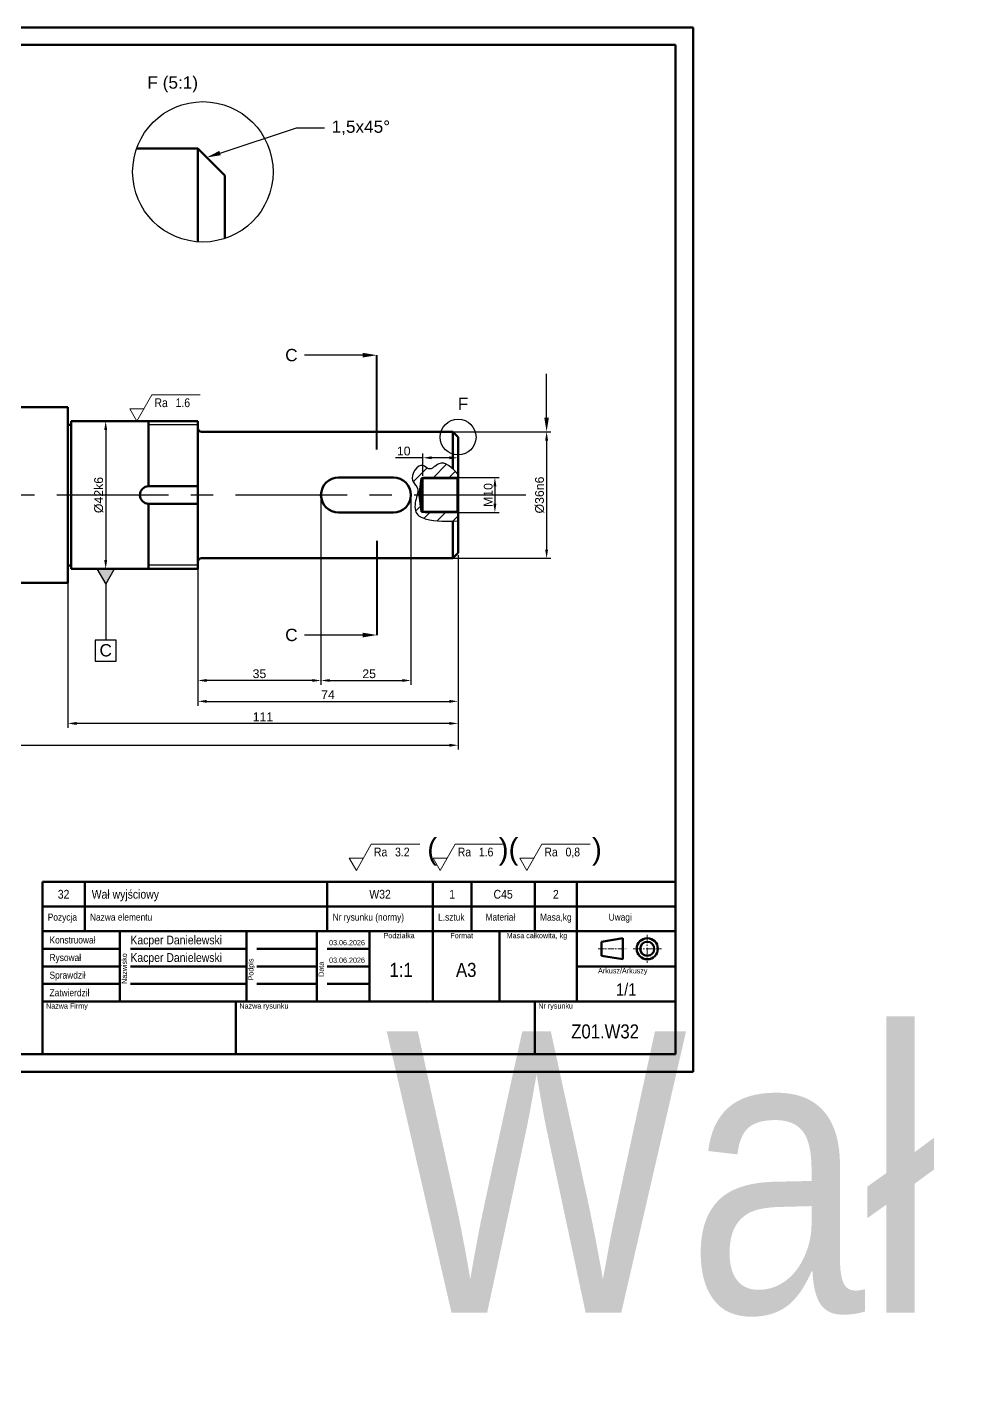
# Model space of a CAD drawing. Header units: millimetres. Extents: x 134 to 1129, y 58 to 448.
# Drawn here: x 365 to 631.8, y 58.1 to 447.7 of the extents above; entities that cross this region are included whole.
import ezdxf
from ezdxf import colors
from ezdxf.entities.mleader import LeaderData, LeaderLine
from ezdxf.enums import TextEntityAlignment as Align
from ezdxf.math import Vec2, Vec3

# ---------------------------------------------------------------- set-up
doc = ezdxf.new("R2018")
doc.units = ezdxf.units.MM
doc.linetypes.add('ACAD_ISO10W100', pattern=[18, 12, -3, 0, -3])
doc.linetypes.add('CENTER', pattern=[50.8, 31.75, -6.35, 6.35, -6.35])
doc.layers.add('chuda', color=61, linetype='Continuous')
doc.layers.add('oś', color=151, linetype='CENTER')
for name, color, linetype, lineweight in [('gruba', 7, 'Continuous', 50), ('Linia cienka', 3, 'Continuous', 13), ('Linia gruba', 7, 'Continuous', 50), ('Osie', 20, 'ACAD_ISO10W100', 13), ('przekroj', 91, 'CENTER', 40), ('Wymiary', 4, 'Continuous', 13)]:
    doc.layers.add(name, color=color, linetype=linetype, lineweight=lineweight)
doc.styles.get("Standard").update_dxf_attribs({"font": 'arial.ttf'})
doc.styles.add('style1', font='arial.ttf', dxfattribs={"height": 3.5})
doc.dimstyles.new('ISO-25', dxfattribs={"dimtxt": 2.5, "dimasz": 2.5, "dimexe": 1.25, "dimexo": 0.625, "dimtad": 1, "dimtxsty": 'Standard', "dimcen": 2.5, "dimadec": 0, "dimazin": 0, "dimtfac": 1, "dimtmove": 0, "dimatfit": 3, "dimfxl": 1, "dimarcsym": 0})

# ---------------------------------------------------------------- blocks, each defined once
blk = doc.blocks.new('Tabliczka podstawowa')
at = {"layer": 'Linia gruba'}
for p, q in [((-180, 35), (-180, 42)), ((-180, 42), (0, 42)), ((-168, 42), (-168, 35)), ((-99, 42), (-99, 35)), ((-69, 35), (-69, 42)), ((-58, 42), (-58, 35)), ((-40, 42), (-40, 35)), ((-28, 42), (-28, 35)), ((0, 42), (0, 32)), ((-180, 15), (-180, 35)), ((-180, 35), (-158, 35)), ((-158, 35), (-158, 15)), ((-158, 35), (-122, 35)), ((-122, 35), (-122, 15)), ((-122, 35), (-102, 35)), ((-102, 35), (-102, 15)), ((-102, 35), (-87, 35)), ((-87, 35), (-87, 15)), ((-87, 35), (-69, 35)), ((-69, 35), (-69, 15)), ((-69, 35), (-50, 35)), ((-50, 35), (-50, 15)), ((-50, 35), (-28, 35)), ((0, 35), (-28, 35)), ((-28, 35), (-28, 15)), ((-15, 33), (-21, 32)), ((-21, 32), (-21, 28)), ((-15, 27), (-15, 33)), ((0, 15), (0, 35)), ((-21, 28), (-15, 27)), ((-180, 25), (-158, 25)), ((-155, 25), (-122, 25)), ((-119, 25), (-102, 25)), ((-99, 25), (-87, 25)), ((-28, 25), (0, 25)), ((-180, 0), (-180, 15)), ((-180, 15), (-140, 15)), ((-140, 15), (-50, 15)), ((-125, 15), (-125, 0)), ((0, 15), (-50, 15)), ((-40, 15), (-40, 0)), ((0, 0), (0, 15)), ((-180, 0), (0, 0))]:
    blk.add_line(p, q, dxfattribs=at)
for points in [[(-180, 30), (-158, 30)], [(-155, 30), (-122, 30)], [(-119, 30), (-102, 30)], [(-99, 30), (-87, 30)], [(-180, 20), (-158, 20)], [(-155, 20), (-122, 20)], [(-119, 20), (-102, 20)], [(-99, 20), (-87, 20)]]:
    blk.add_lwpolyline(points, dxfattribs=at)
for radius in [3, 2]:
    blk.add_circle((-8, 30), radius, dxfattribs=at)
at = {"layer": 'Osie', "ltscale": 0.2}
for p, q in [((-8, 34), (-8, 26)), ((-12, 30), (-4, 30))]:
    blk.add_line(p, q, dxfattribs=at)
at = {"layer": 'Osie', "ltscale": 0.15}
blk.add_line((-22, 30), (-14, 30), dxfattribs=at)
at = {"layer": 'Linia cienka', "width": 0.85}
for s, p in [('Podziałka ', (-83, 33)), ('Format ', (-64, 33)), ('Masa całkowita, kg ', (-48, 33)), ('Arkusz/Arkuszy ', (-22, 23)), ('Nazwa Firmy ', (-179, 13)), ('Nazwa rysunku ', (-124, 13)), ('Nr rysunku ', (-39, 13))]:
    blk.add_text(s, height=1.5, dxfattribs=at).set_placement(p)
for s, p in [('Nazwisko', (-156, 20)), ('Podpis', (-120, 21)), ('Data', (-100, 22))]:
    blk.add_text(s, height=1.5, rotation=90, dxfattribs=at).set_placement(p)
at = {"layer": 'Linia gruba', "width": 0.85}
for s, p in [('Pozycja', (-178.5, 38)), ('Nazwa elementu', (-166.5, 38)), ('Nr rysunku (normy) ', (-97.5, 38)), ('L.sztuk', (-67.5, 38)), ('Materiał', (-54, 38)), ('Masa,kg ', (-38.5, 38)), ('Uwagi', (-19, 38)), ('Konstruował', (-178, 31.5)), ('Rysował', (-178, 26.5)), ('Sprawdził', (-178, 21.5)), ('Zatwierdził', (-178, 16.5))]:
    blk.add_text(s, height=2, dxfattribs=at).set_placement(p)
at = {"layer": 'Linia gruba', "width": 0.85, "flags": 4}
for tag, p in [('ATR_KONSTR', (-155, 30.5)), ('ATR_RYS', (-155, 25.5)), ('ATR_SPR', (-155, 20.5)), ('ATR_ZATW', (-155, 15.33))]:
    blk.add_attdef(tag, text='', height=2.5, dxfattribs=at).set_placement(p, align=Align.BOTTOM_LEFT)
for tag, p in [('A_DA_KONS', (-98.5, 31)), ('A_DA_RYSO', (-98.5, 26)), ('A_DA_SPRA', (-98.5, 21)), ('A_DA_ZATW', (-98.5, 16))]:
    blk.add_attdef(tag, p, '', height=1.5, dxfattribs=at)
for tag, height, p in [('ATR_PODZ', 4, (-78, 24)), ('ATR_FORMAT', 4, (-59.5, 24)), ('ATR_MASA', 4, (-39, 24)), ('A_ARK/ARK', 3.5, (-14, 18.5)), ('ATR_NR_RYS', 4, (-20, 6.5))]:
    blk.add_attdef(tag, text='', height=height, dxfattribs=at).set_placement(p, align=Align.MIDDLE)
at = {"layer": 'Linia gruba', "lineweight": 30, "width": 0.85, "flags": 104}
for tag, height, p in [('ATR_NAZWA_FIRMY', 3, (-152.5, 6.5)), ('ATR_NAZ-RYS', 4, (-82.5, 6.5))]:
    blk.add_attdef(tag, text='', height=height, dxfattribs=at).set_placement(p, align=Align.MIDDLE_CENTER)
blk = doc.blocks.new('Rubryka_elementu')
at = {"layer": 'Linia gruba'}
for p, q in [((-180, 0), (-180, 7)), ((-180, 7), (-168, 7)), ((-168, 7), (-168, 0)), ((-168, 7), (-98, 7)), ((-99, 7), (-99, 0)), ((-68, 7), (-98, 7)), ((-69, 0), (-69, 7)), ((-68, 7), (-58, 7)), ((-58, 7), (-58, 0)), ((-58, 7), (-40, 7)), ((-40, 7), (-40, 0)), ((-40, 7), (0, 7)), ((-28, 7), (-28, 0)), ((0, 7), (0, 0)), ((-180, 0), (0, 0))]:
    blk.add_line(p, q, dxfattribs=at)
at = {"layer": 'Linia gruba', "width": 0.85, "flags": 4}
for tag, p in [('A_POZ', (-174, 3.5)), ('ATR_NR_RYS', (-84, 3.5)), ('A_SZT', (-63.5, 3.5)), ('ATR_MAT', (-49, 3.5)), ('A_MAS', (-34, 3.5)), ('ATR_UWAGI', (-14, 3.5))]:
    blk.add_attdef(tag, text='', height=2.5, dxfattribs=at).set_placement(p, align=Align.MIDDLE)
blk.add_attdef('ATR_NAZWA_ELEM', text='', height=2.5, dxfattribs=at).set_placement((-166, 3.5), align=Align.MIDDLE_LEFT)
blk = doc.blocks.new('Ra - przez skrawanie')
at = {"layer": 'Wymiary'}
for p, q in [((0, 0), (4.25, 7.5)), ((18, 7.5), (4.25, 7.5)), ((0, 0), (-2.04, 3.5)), ((-2.04, 3.5), (1.98, 3.5))]:
    blk.add_line(p, q, dxfattribs=at)
at = {"layer": 'Wymiary', "width": 0.85}
blk.add_text('Ra', height=2.5, dxfattribs=at).set_placement((5, 4))
at = {"layer": 'Wymiary', "width": 0.85, "flags": 4}
for tag, p in [('ATR_OBRÓBKA', (4.5, 8.5)), ('0,00', (11, 4))]:
    blk.add_attdef(tag, p, '', height=2.5, dxfattribs=at)
blk = doc.blocks.new('*D38')
at = {"layer": 'chuda', "color": 0, "lineweight": -2, "transparency": 16777216}
for p, q in [((439.79, 332.76), (513.9, 332.76)), ((512.65, 330.26), (512.65, 299.26)), ((439.79, 296.76), (513.9, 296.76))]:
    blk.add_line(p, q, dxfattribs=at)
at = {"layer": 'chuda', "color": 0, "transparency": 16777216}
for points in [[(512.23, 330.26), (513.07, 330.26), (512.65, 332.76)], [(512.23, 299.26), (513.07, 299.26), (512.65, 296.76)]]:
    blk.add_solid(points, dxfattribs=at)
at = {"layer": 'DEFPOINTS', "color": 0, "transparency": 16777216}
for p in [(439.16, 332.76), (439.16, 296.76), (512.65, 296.76)]:
    blk.add_point(p, dxfattribs=at)
at = {"layer": 'chuda', "color": 0, "transparency": 16777216, "insert": (510.68, 314.76), "char_height": 2.5, "width": 9.0524, "attachment_point": 5, "rotation": 90}
blk.add_mtext('%%C36n6', dxfattribs=at)
blk = doc.blocks.new('*D39')
at = {"layer": 'chuda', "color": 0, "lineweight": -2, "transparency": 16777216}
for p, q in [((387.89, 335.76), (388.51, 335.76)), ((387.26, 333.26), (387.26, 296.26)), ((387.89, 293.76), (388.51, 293.76))]:
    blk.add_line(p, q, dxfattribs=at)
at = {"layer": 'chuda', "color": 0, "transparency": 16777216}
for points in [[(386.85, 333.26), (387.68, 333.26), (387.26, 335.76)], [(386.85, 296.26), (387.68, 296.26), (387.26, 293.76)]]:
    blk.add_solid(points, dxfattribs=at)
at = {"layer": 'DEFPOINTS', "color": 0, "transparency": 16777216}
for p in [(387.26, 335.76), (387.26, 293.76), (387.26, 293.76)]:
    blk.add_point(p, dxfattribs=at)
at = {"layer": 'chuda', "color": 0, "transparency": 16777216, "insert": (385.29, 314.76), "char_height": 2.5, "attachment_point": 5, "rotation": 90}
blk.add_mtext('%%C42k6', dxfattribs=at)
blk = doc.blocks.new('*D42')
at = {"layer": 'chuda', "color": 0, "lineweight": -2, "transparency": 16777216}
for p, q in [((182.48, 297.14), (182.48, 242.36)), ((487.48, 297.66), (487.48, 242.36)), ((184.98, 243.61), (484.98, 243.61))]:
    blk.add_line(p, q, dxfattribs=at)
at = {"layer": 'chuda', "color": 0, "transparency": 16777216}
for points in [[(184.98, 244.02), (184.98, 243.19), (182.48, 243.61)], [(484.98, 244.02), (484.98, 243.19), (487.48, 243.61)]]:
    blk.add_solid(points, dxfattribs=at)
at = {"layer": 'DEFPOINTS', "color": 0, "transparency": 16777216}
for p in [(182.48, 297.76), (487.48, 298.28), (487.48, 243.61)]:
    blk.add_point(p, dxfattribs=at)
at = {"layer": 'chuda', "color": 0, "transparency": 16777216, "insert": (334.98, 245.51), "char_height": 2.5, "attachment_point": 5}
blk.add_mtext('305', dxfattribs=at)
blk = doc.blocks.new('*D45')
at = {"layer": 'chuda', "color": 0, "lineweight": -2, "transparency": 16777216}
for p, q in [((487.48, 297.66), (487.48, 248.56)), ((376.47, 293.14), (376.47, 248.56)), ((484.98, 249.81), (378.97, 249.81))]:
    blk.add_line(p, q, dxfattribs=at)
at = {"layer": 'chuda', "color": 0, "transparency": 16777216}
for points in [[(378.97, 250.22), (378.97, 249.39), (376.47, 249.81)], [(484.98, 250.22), (484.98, 249.39), (487.48, 249.81)]]:
    blk.add_solid(points, dxfattribs=at)
at = {"layer": 'DEFPOINTS', "color": 0, "transparency": 16777216}
for p in [(487.48, 298.28), (376.47, 293.76), (376.47, 249.81)]:
    blk.add_point(p, dxfattribs=at)
at = {"layer": 'chuda', "color": 0, "transparency": 16777216, "insert": (431.97, 251.69), "char_height": 2.5, "attachment_point": 5}
blk.add_mtext('111', dxfattribs=at)
blk = doc.blocks.new('*D31')
at = {"layer": 'chuda', "color": 0, "lineweight": -2, "transparency": 16777216}
for p, q in [((413.48, 296.05), (413.48, 254.84)), ((487.48, 296.05), (487.48, 254.84)), ((415.98, 256.09), (484.98, 256.09))]:
    blk.add_line(p, q, dxfattribs=at)
at = {"layer": 'chuda', "color": 0, "transparency": 16777216}
for points in [[(415.98, 256.51), (415.98, 255.68), (413.48, 256.09)], [(484.98, 256.51), (484.98, 255.68), (487.48, 256.09)]]:
    blk.add_solid(points, dxfattribs=at)
at = {"layer": 'DEFPOINTS', "color": 0, "transparency": 16777216}
for p in [(413.48, 296.67), (487.48, 296.67), (487.48, 256.09)]:
    blk.add_point(p, dxfattribs=at)
at = {"layer": 'chuda', "color": 0, "transparency": 16777216, "insert": (450.48, 257.97), "char_height": 2.5, "attachment_point": 5}
blk.add_mtext('74', dxfattribs=at)
blk = doc.blocks.new('*D34')
at = {"layer": 'chuda', "color": 0, "lineweight": -2, "transparency": 16777216}
for p, q in [((478.1, 319.76), (499.2, 319.76)), ((497.95, 317.26), (497.95, 312.26)), ((478.1, 309.76), (499.2, 309.76))]:
    blk.add_line(p, q, dxfattribs=at)
at = {"layer": 'chuda', "color": 0, "transparency": 16777216}
for points in [[(497.53, 317.26), (498.36, 317.26), (497.95, 319.76)], [(497.53, 312.26), (498.36, 312.26), (497.95, 309.76)]]:
    blk.add_solid(points, dxfattribs=at)
at = {"layer": 'DEFPOINTS', "color": 0, "transparency": 16777216}
for p in [(477.48, 319.76), (477.48, 309.76), (497.95, 309.76)]:
    blk.add_point(p, dxfattribs=at)
at = {"layer": 'chuda', "color": 0, "transparency": 16777216, "insert": (496.05, 314.76), "char_height": 2.5, "attachment_point": 5, "rotation": 90}
blk.add_mtext('M10', dxfattribs=at)
blk = doc.blocks.new('*D35')
at = {"layer": 'chuda', "color": 0, "lineweight": -2, "transparency": 16777216}
for p, q in [((477.48, 325.35), (469.72, 325.35)), ((477.48, 320.19), (477.48, 326.6)), ((484.98, 325.35), (479.98, 325.35)), ((487.48, 320.19), (487.48, 326.6))]:
    blk.add_line(p, q, dxfattribs=at)
at = {"layer": 'chuda', "color": 0, "transparency": 16777216}
for points in [[(479.98, 325.77), (479.98, 324.93), (477.48, 325.35)], [(484.98, 325.77), (484.98, 324.93), (487.48, 325.35)]]:
    blk.add_solid(points, dxfattribs=at)
at = {"layer": 'DEFPOINTS', "color": 0, "transparency": 16777216}
for p in [(487.48, 325.35), (477.48, 319.56), (487.48, 319.56)]:
    blk.add_point(p, dxfattribs=at)
at = {"layer": 'chuda', "color": 0, "transparency": 16777216, "insert": (472.02, 327.25), "char_height": 2.5, "attachment_point": 5}
blk.add_mtext('10', dxfattribs=at)
blk = doc.blocks.new('*D50')
at = {"layer": 'chuda', "color": 0, "lineweight": -2, "transparency": 16777216}
for p, q in [((448.49, 314.14), (448.49, 260.77)), ((474.08, 314.14), (474.08, 260.77)), ((450.99, 262.02), (471.58, 262.02))]:
    blk.add_line(p, q, dxfattribs=at)
at = {"layer": 'chuda', "color": 0, "transparency": 16777216}
for points in [[(450.99, 262.44), (450.99, 261.61), (448.49, 262.02)], [(471.58, 262.44), (471.58, 261.61), (474.08, 262.02)]]:
    blk.add_solid(points, dxfattribs=at)
at = {"layer": 'DEFPOINTS', "color": 0, "transparency": 16777216}
for p in [(448.49, 314.76), (474.08, 314.76), (474.08, 262.02)]:
    blk.add_point(p, dxfattribs=at)
at = {"layer": 'chuda', "color": 0, "transparency": 16777216, "insert": (462.18, 263.92), "char_height": 2.5, "attachment_point": 5}
blk.add_mtext('25', dxfattribs=at)
blk = doc.blocks.new('*D51')
at = {"layer": 'chuda', "color": 0, "lineweight": -2, "transparency": 16777216}
for p, q in [((413.48, 314.14), (413.48, 260.77)), ((448.49, 314.14), (448.49, 260.77)), ((445.99, 262.02), (415.98, 262.02))]:
    blk.add_line(p, q, dxfattribs=at)
at = {"layer": 'chuda', "color": 0, "transparency": 16777216}
for points in [[(415.98, 262.44), (415.98, 261.61), (413.48, 262.02)], [(445.99, 262.44), (445.99, 261.61), (448.49, 262.02)]]:
    blk.add_solid(points, dxfattribs=at)
at = {"layer": 'DEFPOINTS', "color": 0, "transparency": 16777216}
for p in [(413.48, 314.76), (448.49, 314.76), (413.48, 262.02)]:
    blk.add_point(p, dxfattribs=at)
at = {"layer": 'chuda', "color": 0, "transparency": 16777216, "insert": (430.98, 263.93), "char_height": 2.5, "attachment_point": 5}
blk.add_mtext('35', dxfattribs=at)

msp = doc.modelspace()

# ---------------------------------------------------------------- hatches: boundary and pattern name
at = {"layer": 'chuda'}
h = msp.add_hatch(dxfattribs=at)
h.set_pattern_fill('ANSI31', color=256)
h.set_pattern_definition([(45, (-6975.729, 312.6966), (-2.245064, 2.245064), [])])
edge = h.paths.add_edge_path()
edge.add_spline(control_points=[(487.478, 320.626), (485.685, 322.562), (482.96, 325.504), (479.441, 321.252), (476.653, 324.724), (473.096, 319.315), (476.247, 317.13), (476.03, 315.624), (475.815, 314.762)], knot_values=[0, 0, 0, 0, 6.2402566, 9.4808575, 11.3177313, 16.5201137, 18.7313234, 21.2059097, 21.2059097, 21.2059097, 21.2059097], degree=3, periodic=0)
edge.add_line((475.815, 314.762), (476.462, 314.762))
edge.add_line((476.462, 314.762), (477.08, 319.562))
edge.add_line((477.08, 319.562), (477.478, 319.562))
edge.add_line((477.478, 319.562), (477.478, 319.762))
edge.add_line((477.478, 319.762), (487.478, 319.762))
edge.add_line((487.478, 319.762), (487.478, 320.626))
edge = h.paths.add_edge_path()
edge.add_line((487.478, 309.762), (477.478, 309.762))
edge.add_line((477.478, 309.762), (477.478, 309.962))
edge.add_line((477.478, 309.962), (477.08, 309.962))
edge.add_line((477.08, 309.962), (476.462, 314.762))
edge.add_line((476.462, 314.762), (475.815, 314.762))
edge.add_spline(control_points=[(475.815, 314.762), (475.68, 314.219), (475.058, 312.193), (475.159, 309.092), (479.976, 307.265), (483.371, 307.23), (485.958, 307.327)], knot_values=[21.2059097, 21.2059097, 21.2059097, 21.2059097, 22.765718, 26.7505267, 29.169548, 36.9942575, 36.9942575, 36.9942575, 36.9942575], degree=3, periodic=0)
edge.add_spline(control_points=[(485.958, 307.327), (486.465, 307.345), (486.971, 307.369), (487.478, 307.393)], knot_values=[36.9942575, 36.9942575, 36.9942575, 36.9942575, 38.5274506, 38.5274506, 38.5274506, 38.5274506], degree=3, periodic=0)
edge.add_line((487.478, 307.393), (487.478, 309.762))
h = msp.add_hatch(color=256, dxfattribs=at)
h.dxf.hatch_style = 1
h.paths.add_polyline_path([(387.262, 289.432), (389.762, 293.762), (384.762, 293.762)])

# ---------------------------------------------------------------- linework, layer by layer
for p, q in [((413.47, 334.754), (399.481, 334.754)), ((487.478, 319.762), (477.478, 319.762)), ((477.478, 319.762), (477.478, 314.762)), ((487.478, 314.762), (487.478, 319.762)), ((477.478, 314.762), (477.478, 309.762)), ((487.478, 314.762), (487.478, 309.762)), ((487.478, 309.762), (477.478, 309.762)), ((384.762, 293.762), (387.262, 289.432)), ((389.762, 293.762), (384.762, 293.762)), ((387.262, 289.432), (389.762, 293.762)), ((413.47, 294.771), (399.481, 294.771)), ((387.262, 289.432), (387.262, 273.512)), ((390.262, 273.512), (384.262, 273.512)), ((384.262, 273.512), (384.262, 267.512)), ((390.262, 267.512), (390.262, 273.512)), ((384.262, 267.512), (390.262, 267.512))]:
    msp.add_line(p, q, dxfattribs=at)
for centre, radius in [((414.889, 406.654), 19.962), ((487.478, 331.242), 5.097)]:
    msp.add_circle(centre, radius, dxfattribs=at)
msp.add_spline([(487.478, 320.626), (482.001, 323.617), (479.087, 322.2), (477.512, 323.145), (474.513, 318.894), (475.782, 317.083), (475.385, 313.069), (475.987, 309.13), (478.142, 308.03), (487.478, 307.393)], degree=3, dxfattribs=at)
at = {"layer": 'gruba'}
for p, q in [((554.287, 447.732), (134.287, 447.732)), ((554.287, 150.732), (554.287, 447.732)), ((549.287, 442.732), (139.287, 442.732)), ((549.287, 155.732), (549.287, 442.732)), ((396.069, 413.309), (413.436, 413.309)), ((413.436, 413.309), (413.436, 386.745)), ((413.436, 413.309), (421.138, 405.606)), ((421.138, 405.606), (421.138, 387.695)), ((434.728, 408.862), (434.869, 408.862)), ((326.473, 339.762), (376.473, 339.762)), ((376.47, 335.762), (376.473, 339.762)), ((376.47, 335.762), (376.47, 314.762)), ((377.47, 334.762), (377.47, 335.762)), ((377.47, 335.762), (413.479, 335.762)), ((399.439, 335.762), (399.481, 317.262)), ((413.479, 335.762), (413.479, 333.762)), ((376.47, 334.762), (377.47, 334.762)), ((377.47, 334.762), (377.47, 293.763)), ((413.479, 314.762), (413.47, 334.754)), ((414.479, 332.762), (485.958, 332.762)), ((485.958, 332.762), (487.478, 331.242)), ((485.958, 332.762), (485.958, 322.202)), ((487.478, 331.242), (487.478, 314.762)), ((469.083, 319.762), (453.487, 319.762)), ((477.08, 319.562), (476.462, 314.762)), ((487.278, 319.562), (477.08, 319.562)), ((477.08, 319.562), (477.08, 309.962)), ((487.478, 319.762), (487.278, 319.562)), ((487.278, 319.562), (487.278, 309.962)), ((487.478, 314.762), (487.478, 319.562)), ((399.481, 317.262), (413.47, 317.262)), ((376.47, 293.762), (376.47, 314.762)), ((399.439, 293.763), (399.481, 312.262)), ((399.481, 312.262), (413.47, 312.262)), ((413.479, 314.762), (413.47, 294.771)), ((448.487, 314.762), (448.487, 314.762)), ((474.083, 314.762), (474.083, 314.762)), ((476.462, 314.762), (477.08, 309.962)), ((487.478, 309.762), (487.478, 314.762)), ((487.478, 314.762), (487.478, 309.762)), ((453.487, 309.762), (469.083, 309.762)), ((487.278, 309.962), (477.08, 309.962)), ((487.478, 309.762), (487.278, 309.962)), ((487.478, 298.282), (487.478, 309.762)), ((485.958, 307.359), (485.958, 296.762)), ((414.479, 296.762), (485.958, 296.762)), ((485.958, 296.762), (487.478, 298.282)), ((376.47, 294.762), (377.47, 294.762)), ((376.47, 293.762), (376.473, 289.762)), ((377.47, 293.763), (413.479, 293.763)), ((413.479, 293.771), (413.479, 295.762)), ((326.473, 289.762), (376.473, 289.762)), ((139.287, 155.732), (549.287, 155.732)), ((134.287, 150.732), (554.287, 150.732))]:
    msp.add_line(p, q, dxfattribs=at)
for centre, radius, start, end in [((414.479, 333.762), 1, 180, 270), ((453.487, 314.762), 5, 90, 180), ((469.083, 314.762), 5, 0, 90), ((399.481, 314.762), 2.5, 90, 180), ((399.481, 314.762), 2.5, 180, 270), ((453.487, 314.762), 5, 180, 270), ((469.083, 314.762), 5, 270, 0), ((414.479, 295.762), 1, 90, 180)]:
    msp.add_arc(centre, radius, start, end, dxfattribs=at)
at = {"layer": 'oś'}
msp.add_line((506.709, 314.762), (168.597, 314.762), dxfattribs=at)
at = {"layer": 'przekroj'}
for p, q in [((464.37, 327.719), (464.37, 354.524)), ((464.37, 301.751), (464.37, 274.946))]:
    msp.add_line(p, q, dxfattribs=at)

# ---------------------------------------------------------------- block references
at = {"layer": 'gruba'}
ref = msp.add_blockref('Rubryka_elementu', (549.287, 197.732), dxfattribs=at)
ref.add_attrib('A_MAS', '2', dxfattribs={"layer": 'Linia gruba', "height": 2.5, "width": 0.85}).set_placement((515.287, 201.232), align=Align.MIDDLE)
ref.add_attrib('A_SZT', '1', dxfattribs={"layer": 'Linia gruba', "height": 2.5, "width": 0.85}).set_placement((485.787, 201.232), align=Align.MIDDLE)
ref.add_attrib('ATR_NR_RYS', 'W32', dxfattribs={"layer": 'Linia gruba', "height": 2.5, "width": 0.85}).set_placement((465.287, 201.232), align=Align.MIDDLE)
ref.add_attrib('ATR_MAT', 'C45', dxfattribs={"layer": 'Linia gruba', "height": 2.5, "width": 0.85}).set_placement((500.287, 201.232), align=Align.MIDDLE)
ref.add_attrib('ATR_NAZWA_ELEM', 'Wał wyjściowy', dxfattribs={"layer": 'Linia gruba', "height": 2.5, "width": 0.85}).set_placement((383.287, 201.232), align=Align.MIDDLE_LEFT)
ref.add_attrib('A_POZ', '32', dxfattribs={"layer": 'Linia gruba', "height": 2.5, "width": 0.85}).set_placement((375.287, 201.232), align=Align.MIDDLE)
ref = msp.add_blockref('Tabliczka podstawowa', (549.287, 155.732), dxfattribs=at)
ref.add_attrib('A_DA_KONS', '03.06.2026', (450.787, 186.732), dxfattribs={"layer": 'Linia gruba', "height": 1.5, "width": 0.85})
ref.add_attrib('A_DA_RYSO', '03.06.2026', (450.787, 181.732), dxfattribs={"layer": 'Linia gruba', "height": 1.5, "width": 0.85})
ref.add_attrib('A_ARK/ARK', '1/1', dxfattribs={"layer": 'Linia gruba', "height": 3.5, "width": 0.85}).set_placement((535.287, 174.232), align=Align.MIDDLE)
ref.add_attrib('ATR_PODZ', '1:1', dxfattribs={"layer": 'Linia gruba', "height": 4, "width": 0.85}).set_placement((471.287, 179.732), align=Align.MIDDLE)
lines = msp.add_mtext('\\W0.8500;Wał wejściowy 1', dxfattribs={"layer": 'Linia gruba', "insert": (466.787, 162.232), "char_height": 80, "attachment_point": 1})
ref.add_attrib('ATR_NAZ-RYS', '', (466.787, 162.232), dxfattribs={"flags": 104}).embed_mtext(lines)
ref.add_attrib('ATR_NR_RYS', 'Z01.W32', dxfattribs={"layer": 'Linia gruba', "height": 4, "width": 0.85}).set_placement((529.287, 162.232), align=Align.MIDDLE)
ref.add_attrib('ATR_FORMAT', 'A3', dxfattribs={"layer": 'Linia gruba', "height": 4, "width": 0.85}).set_placement((489.787, 179.732), align=Align.MIDDLE)
lines = msp.add_mtext('\\W0.8500; ', dxfattribs={"layer": 'Linia gruba', "insert": (396.787, 162.232), "char_height": 52, "attachment_point": 1})
ref.add_attrib('ATR_NAZWA_FIRMY', '', (396.787, 162.232), dxfattribs={"flags": 104}).embed_mtext(lines)
ref.add_attrib('ATR_KONSTR', 'Kacper Danielewski', dxfattribs={"layer": 'Linia gruba', "height": 2.5, "width": 0.85}).set_placement((394.287, 186.232), align=Align.BOTTOM_LEFT)
ref.add_attrib('ATR_RYS', 'Kacper Danielewski', dxfattribs={"layer": 'Linia gruba', "height": 2.5, "width": 0.85}).set_placement((394.287, 181.232), align=Align.BOTTOM_LEFT)
at = {"layer": 'Wymiary'}
ref = msp.add_blockref('Ra - przez skrawanie', (396.133, 335.762), dxfattribs=at)
ref.add_attrib('0,00', '1.6', (407.133, 339.762), dxfattribs={"height": 2.5, "width": 0.85})
ref = msp.add_blockref('Ra - przez skrawanie', (458.555, 207.994), dxfattribs=at)
ref.add_attrib('0,00', '3.2', (469.555, 211.994), dxfattribs={"height": 2.5, "width": 0.85})
ref = msp.add_blockref('Ra - przez skrawanie', (482.388, 207.994), dxfattribs=at)
ref.add_attrib('0,00', '1.6', (493.388, 211.994), dxfattribs={"height": 2.5, "width": 0.85})
ref = msp.add_blockref('Ra - przez skrawanie', (507.031, 207.994), dxfattribs=at)
ref.add_attrib('0,00', '0,8', (518.031, 211.994), dxfattribs={"height": 2.5, "width": 0.85})

# ---------------------------------------------------------------- texts
at = {"layer": 'chuda', "char_height": 3.5, "attachment_point": 1, "style": 'style1'}
for s, width, insert in [('F (5:1)', 31.19796, (399.125, 433.806)), ('F', 12.48323, (487.384, 342.43)), ('\\pxqc;C', 6, (384.262, 272.359))]:
    msp.add_mtext_dynamic_manual_height_columns(s, width=width, gutter_width=17.5, heights=[0], dxfattribs=dict(at, insert=insert))
at = {"layer": 'Wymiary', "insert": (472.708, 217.173), "char_height": 6, "attachment_point": 1}
msp.add_mtext_dynamic_manual_height_columns('\\pxi-3,l4,t4;(^I )(         )', width=145.62232, gutter_width=12.5, heights=[0], dxfattribs=at)

# ---------------------------------------------------------------- dimensions: what is measured, and where the dimension line sits
at = {"layer": 'chuda'}
for base, p1, p2, text, picture, middle in [((387.262, 293.763), (387.262, 335.762), (387.262, 293.763), '%%C<>k6', '*D39', (385.29, 314.762)), ((497.946, 309.762), (477.478, 319.762), (477.478, 309.762), 'M<>', '*D34', (496.045, 314.762))]:
    dim = msp.add_linear_dim(base=base, p1=p1, p2=p2, angle=90, text=text, dimstyle='ISO-25', dxfattribs=at)
    dim.commit()
    dim.dimension.update_dxf_attribs({"geometry": picture, "text_midpoint": middle})
for base, p1, p2, angle, text, picture, middle in [((512.649, 296.762), (439.164, 332.762), (439.164, 296.762), 90, '%%C<>n6', '*D38', (512.649, 314.762)), ((376.47, 249.806), (487.478, 298.282), (376.47, 293.762), 180, '111', '*D45', (431.974, 249.806))]:
    dim = msp.add_linear_dim(base=base, p1=p1, p2=p2, angle=angle, text=text, dimstyle='ISO-25', dxfattribs=at)
    dim.commit()
    dim.dimension.update_dxf_attribs({"geometry": picture, "text_midpoint": middle, "dimtype": 160})
for base, p1, p2, picture, middle in [((487.478, 325.35), (477.478, 319.562), (487.478, 319.562), '*D35', (472.017, 325.35)), ((487.478, 243.605), (182.476, 297.762), (487.478, 298.282), '*D42', (334.977, 243.605)), ((487.478, 256.095), (413.479, 296.671), (487.478, 296.671), '*D31', (450.478, 256.095))]:
    dim = msp.add_linear_dim(base=base, p1=p1, p2=p2, dimstyle='ISO-25', dxfattribs=at)
    dim.commit()
    dim.dimension.update_dxf_attribs({"geometry": picture, "text_midpoint": middle, "dimtype": 160})
for base, p2, text, picture, middle in [((413.479, 262.023), (413.479, 314.762), '35', '*D51', (430.983, 262.023)), ((474.083, 262.023), (474.083, 314.762), '25', '*D50', (462.178, 262.023))]:
    dim = msp.add_linear_dim(base=base, p1=(448.487, 314.762), p2=p2, text=text, dimstyle='ISO-25', dxfattribs=at)
    dim.commit()
    dim.dimension.update_dxf_attribs({"geometry": picture, "text_midpoint": middle, "dimtype": 160})

# ---------------------------------------------------------------- leaders
ml = msp.add_multileader_mtext('Standard', dxfattribs=at)
ml.set_content('1,5x45%%D', color=256)
ml.set_leader_properties()
ml.build(insert=Vec2(0, 0))
ctx = ml.context
ctx.base_point, ctx.char_height, ctx.plane_origin = Vec3(449.508, 419.162), 3.5, Vec3(415.988, 410.756)
notes = []
notes.append((ctx, [(0, (1, 1, 0), (441.508, 419.162), (1, 0), 8, [(0, [(415.988, 410.756)], 0, [])])]))
ctx.mtext.insert, ctx.mtext.flow_direction = Vec3(451.508, 421.258), 5
ml = msp.add_multileader_mtext('Standard', dxfattribs=at)
ml.set_content('C', color=256)
ml.set_leader_properties()
ml.build(insert=Vec2(0, 0))
ctx = ml.context
ctx.base_point, ctx.char_height, ctx.plane_origin = Vec3(436.749, 354.524), 3.5, Vec3(464.37, 354.524)
ctx.text_align_type = 2
notes.append((ctx, [(0, (1, 1, 0), (451.843, 354.524), (-1, 0), 8, [(0, [(464.37, 354.524)], 0, [])])]))
ctx.mtext.insert, ctx.mtext.alignment, ctx.mtext.flow_direction = Vec3(441.843, 356.304), 3, 5
ml = msp.add_multileader_mtext('Standard', dxfattribs=at)
ml.set_content('', color=256)
ml.set_leader_properties()
ml.build(insert=Vec2(0, 0))
ml.multileader.update_dxf_attribs({"has_dogleg": 0})
ctx = ml.context
ctx.base_point, ctx.char_height, ctx.plane_origin = Vec3(512.649, 349.19), 7, Vec3(512.649, 332.762)
notes.append((ctx, [(0, (1, 1, 0), (504.649, 349.19), (1, 0), 8, [(0, [(512.649, 332.762)], 0, [])])]))
ctx.mtext.insert, ctx.mtext.flow_direction = Vec3(514.649, 352.69), 5
ml = msp.add_multileader_mtext('Standard', dxfattribs=at)
ml.set_content('C', color=256)
ml.set_leader_properties()
ml.build(insert=Vec2(0, 0))
ctx = ml.context
ctx.base_point, ctx.char_height, ctx.plane_origin = Vec3(436.749, 274.946), 3.5, Vec3(464.37, 274.946)
ctx.text_align_type = 2
notes.append((ctx, [(0, (1, 1, 0), (451.843, 274.946), (-1, 0), 8, [(0, [(464.37, 274.946)], 0, [])])]))
ctx.mtext.insert, ctx.mtext.alignment, ctx.mtext.flow_direction = Vec3(441.843, 276.726), 3, 5
for ctx, leaders in notes:
    for number, flags, end, landing, length, lines in leaders:
        leader = LeaderData()
        leader.index, (leader.has_last_leader_line, leader.has_dogleg_vector, leader.attachment_direction) = number, flags
        leader.last_leader_point, leader.dogleg_vector, leader.dogleg_length = Vec3(end), Vec3(landing), length
        for number, points, colour, breaks in lines:
            line = LeaderLine()
            line.index, line.vertices, line.color, line.breaks = number, Vec3.list(points), colors.encode_raw_color(colour), breaks
            leader.lines.append(line)
        ctx.leaders.append(leader)

doc.saveas('drawing.dxf')
